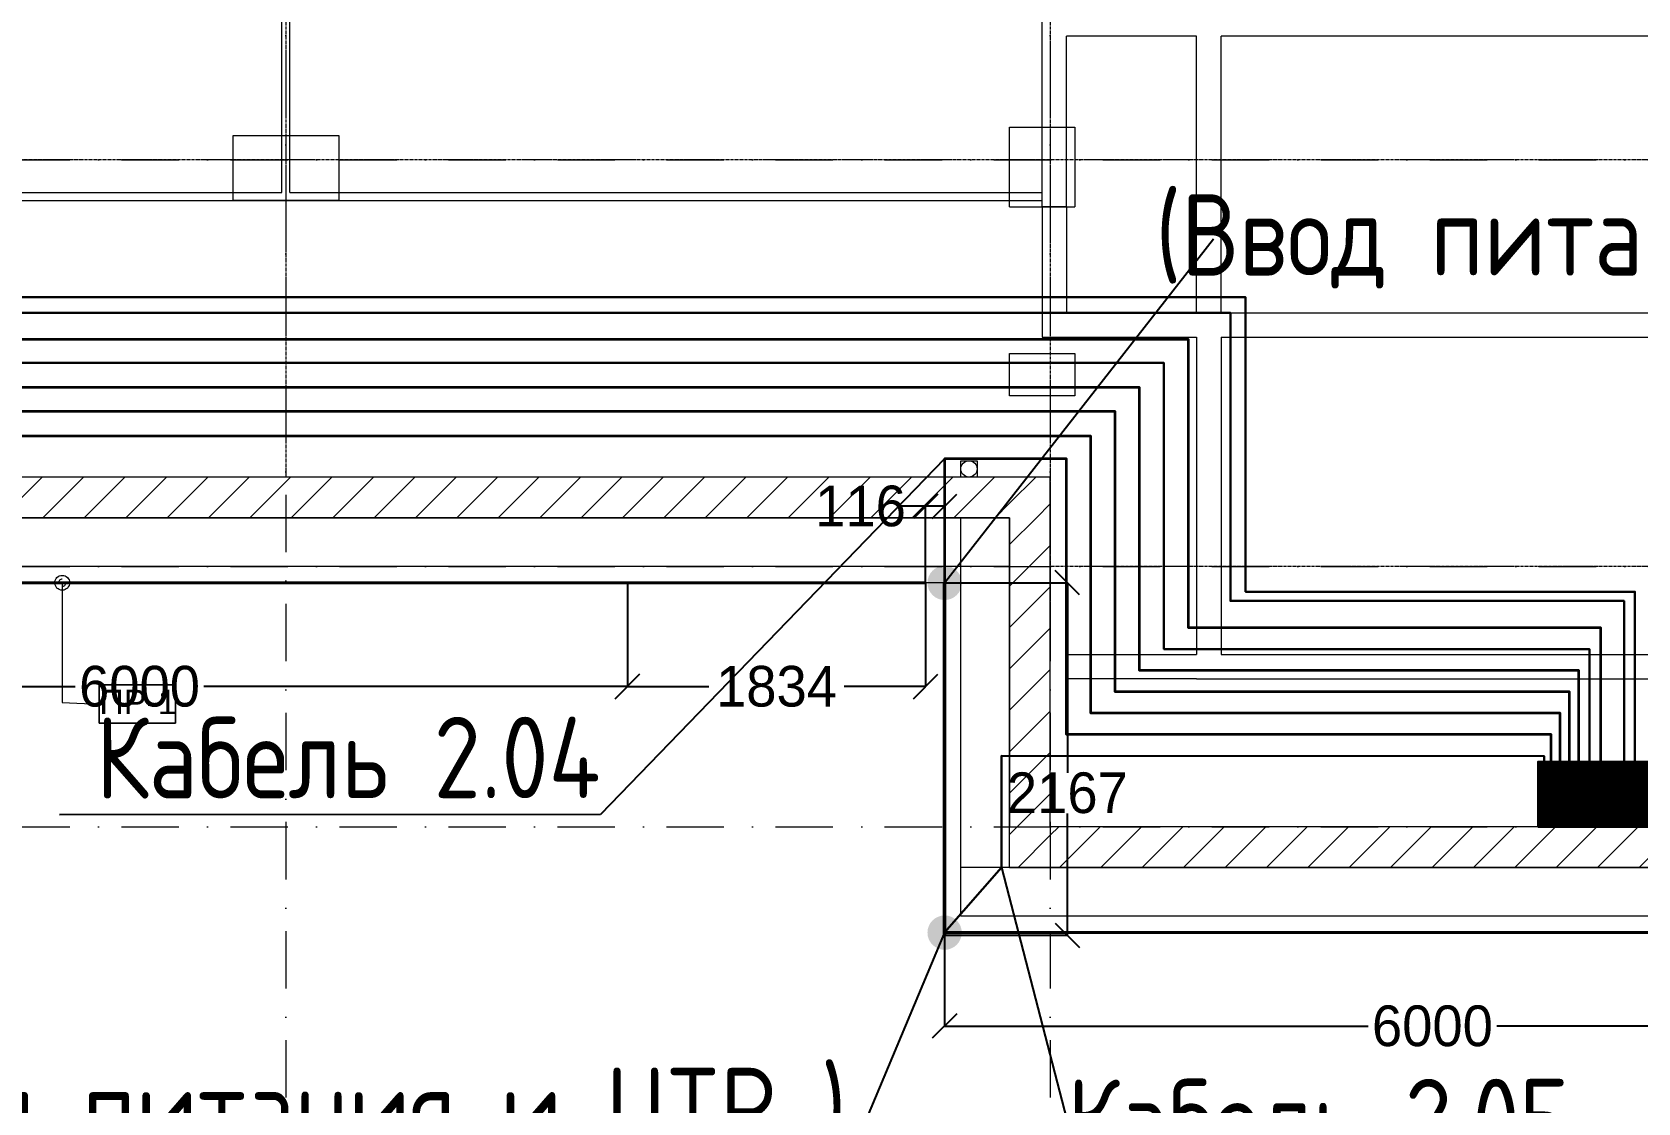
# Model space of a CAD drawing. Header units: millimetres. Extents: x 1499747 to 4230374, y -28481 to 441852.
# Drawn here: x 4008181 to 4018054, y 299615 to 306197 of the extents above; entities that cross this region are included whole.
import ezdxf
from ezdxf import colors
from ezdxf.entities.mleader import LeaderData, LeaderLine
from ezdxf.math import Vec2, Vec3
from ezdxf.xclip import XClip

# ---------------------------------------------------------------- set-up
doc = ezdxf.new("R2010")
doc.units = ezdxf.units.MM
doc.header["$MEASUREMENT"] = 0
doc.header["$XCLIPFRAME"] = 0
doc.set_wipeout_variables(frame=1)
for name, pattern in [('CENTER2', [28.575, 19.05, -3.175, 3.175, -3.175]), ('Dot & Dashed', [670.277762, 352.777767, -176.388884, 0, -141.111112]), ('Wipeout_Contour', [1000, 0, -1000]), ('Штрихпунктирная', [670.277762, 352.777767, -176.388884, 0, -141.111112])]:
    doc.linetypes.add(name, pattern=pattern)
for name, color, linetype in [('0_ANNOT_Dimensions', 7, 'Continuous'), ('13 этаж_25_2D - Общий_Ном._пера__20', 7, 'Continuous'), ('Чертеж и Рисунок', 7, 'Continuous')]:
    doc.layers.add(name, color=color, linetype=linetype)
for name, color, linetype, lineweight in [('13 этаж_25_2D - Общий_Ном._пера__1_Ном._пера__7', 7, 'Continuous', 18), ('13 этаж_25_2D - Общий_Ном._пера__20_Ном._пера__1', 1, 'Continuous', 18), ('13 этаж_25_АР 06.03 custom_70_12 этаж_13_Интерьер - Мебель_Ном._пера__8_Ном._пера__8', 8, 'Continuous', 18), ('13 этаж_25_АР 06.03 custom_70__Оси_Ном._пера__8_Ном._пера__8', 8, 'Continuous', 18), ('13 этаж_25_АР 06.03 custom_70_мет. конструкции_Ном._пера__5_Ном._пера__5', 5, 'Continuous', 18), ('13 этаж_25_АР 06.03 custom_70_парапет 2_Ном._пера__8_Ном._пера__8', 8, 'Continuous', 18), ('13 этаж_25_АР 06.03 custom_70_Подложк_Ном._пера__1_Ном._пера__1', 1, 'Continuous', 18), ('13 этаж_25_АР 06.03 custom_70_Подложк_Ном._пера__8_Ном._пера__8', 8, 'Continuous', 18), ('13 этаж_25_Конструктив - Перекрытия_Ном._пера__1_Ном._пера__7', 7, 'Continuous', 18), ('13 этаж_25_Конструктив - Стены Ненесущие Газоблок_Ном._пера__169_Ном._пера__83', 83, 'Continuous', 18), ('13 этаж_25_Конструктив - Стены Ненесущие Газоблок_Ном._пера__47_Ном._пера__7', 7, 'Continuous', 18), ('13 этаж_25_Парапет_Ном._пера__20_Ном._пера__1', 1, 'Continuous', 18), ('13 этаж_25_Размер - ГКЛ перегородки_Ном._пера__1_Ном._пера__7', 7, 'Continuous', 18), ('13 этаж_25_Ребра Навес_Ном._пера__10_Ном._пера__134', 134, 'Continuous', 18), ('13 этаж_25_Ребра Навес_Ном._пера__1_Ном._пера__7', 7, 'Continuous', 18), ('13 этаж_25_Элемент Модели - Оси_Ном._пера__2_Ном._пера__8', 8, 'Continuous', 18), ('Light', 90, 'Continuous', 50), ('Кабель 2x4mm', 200, 'Continuous', 30), ('Кабель 2х6 mm', 150, 'Continuous', 30), ('ТП', 250, 'Continuous', 30)]:
    doc.layers.add(name, color=color, linetype=linetype, lineweight=lineweight)
doc.styles.add('ISOCPEUR_4', font='isocpeur.ttf', dxfattribs={"width": 0.85, "height": 250})
doc.styles.add('СГЕНЕРИР_СТИЛЬ_2', font='arial.ttf')
doc.dimstyles.get("Standard").update_dxf_attribs({"dimtxt": 0.18, "dimasz": 0.18, "dimexe": 0.18, "dimexo": 0.0625, "dimgap": 0.09, "dimtad": 0, "dimtih": 1, "dimtoh": 1, "dimdec": 4, "dimzin": 0, "dimdsep": 46, "dimtxsty": 'Standard', "dimcen": 0.09, "dimadec": 0, "dimazin": 0, "dimtfac": 1, "dimtdec": 4, "dimtofl": 0, "dimtmove": 0, "dimatfit": 3, "dimfxl": 1, "dimtolj": 1, "dimtzin": 0, "dimarcsym": 0})
pattern_1 = [(45, (1162404.69, 34264.05), (-127.2792, 127.2792), [])]

# ---------------------------------------------------------------- blocks, each defined once
blk = doc.blocks.new('Чертеж_4_25', base_point=(1186000, 29700))
at = {"layer": '13 этаж_25_Конструктив - Стены Ненесущие Газоблок_Ном._пера__169_Ном._пера__83', "linetype": 'Continuous', "true_color": 0xc7c8ca}
h = blk.add_hatch(dxfattribs=at)
h.set_pattern_fill('БЛОКИ_БЕТОННЫЕ_ЭФФЕКТИВН_72', color=9, style=0, pattern_type=2)
h.set_pattern_definition(pattern_1)
h.paths.add_polyline_path([(1169819.7, 32064.1), (1180954.5, 32064.1), (1180954.5, 32314.1), (1169819.7, 32314.1)])
h = blk.add_hatch(dxfattribs=at)
h.set_pattern_fill('БЛОКИ_БЕТОННЫЕ_ЭФФЕКТИВН_72', color=9, style=0, pattern_type=2)
h.set_pattern_definition(pattern_1)
h.paths.add_polyline_path([(1180954.5, 32064.1), (1181204.5, 32314.1), (1180954.5, 32314.1)])
h = blk.add_hatch(dxfattribs=at)
h.set_pattern_fill('БЛОКИ_БЕТОННЫЕ_ЭФФЕКТИВН_72', color=9, style=0, pattern_type=2)
h.set_pattern_definition(pattern_1)
h.paths.add_polyline_path([(1180954.5, 32064.1), (1181204.5, 32064.1), (1181204.5, 32314.1)])
h = blk.add_hatch(dxfattribs=at)
h.set_pattern_fill('БЛОКИ_БЕТОННЫЕ_ЭФФЕКТИВН_72', color=9, style=0, pattern_type=2)
h.set_pattern_definition(pattern_1)
h.paths.add_polyline_path([(1180954.5, 32064.1), (1180954.5, 30164), (1181204.5, 30164), (1181204.5, 32064.1)])
h = blk.add_hatch(dxfattribs=at)
h.set_pattern_fill('БЛОКИ_БЕТОННЫЕ_ЭФФЕКТИВН_72', color=9, style=0, pattern_type=2)
h.set_pattern_definition(pattern_1)
h.paths.add_polyline_path([(1181204.5, 30164), (1180954.5, 30164), (1180954.5, 29914)])
h = blk.add_hatch(dxfattribs=at)
h.set_pattern_fill('БЛОКИ_БЕТОННЫЕ_ЭФФЕКТИВН_72', color=9, style=0, pattern_type=2)
h.set_pattern_definition(pattern_1)
h.paths.add_polyline_path([(1181204.5, 30164), (1180954.5, 29914), (1181204.5, 29914)])
h = blk.add_hatch(dxfattribs=at)
h.set_pattern_fill('БЛОКИ_БЕТОННЫЕ_ЭФФЕКТИВН_72', color=9, style=0, pattern_type=2)
h.set_pattern_definition(pattern_1)
h.paths.add_polyline_path([(1181204.5, 29914), (1199454.5, 29914), (1199454.5, 30164), (1181204.5, 30164)])
at = {"layer": '13 этаж_25_2D - Общий_Ном._пера__1_Ном._пера__7', "color": 9, "linetype": 'Continuous', "true_color": 0xc7c8ca}
blk.add_line((1175129.2, 31664.1), (1175129.2, 31481.7), dxfattribs=at)
at = {"layer": '13 этаж_25_2D - Общий_Ном._пера__1_Ном._пера__7', "color": 9, "linetype": 'Continuous', "true_color": 0xc7c8ca, "flags": 128}
for points in [[(1175129.2, 31686.9, 0.414214), (1175106.4, 31664.1)], [(1175129.2, 31641.3, 0.414214), (1175152, 31664.1)]]:
    blk.add_lwpolyline(points, format="xyb", dxfattribs=at)
at = {"layer": '13 этаж_25_2D - Общий_Ном._пера__1_Ном._пера__7', "color": 9, "linetype": 'Continuous', "true_color": 0xc7c8ca}
blk.add_circle((1175129.2, 31664.1), 45.6, dxfattribs=at)
at = {"layer": '13 этаж_25_АР 06.03 custom_70_12 этаж_13_Интерьер - Мебель_Ном._пера__8_Ном._пера__8', "color": 9, "linetype": 'Continuous', "true_color": 0xc7c8ca, "flags": 128}
for points in [[(1180954.7, 33974.1), (1180954.7, 34464.1), (1181354.9, 34464.1), (1181354.9, 33974.1)], [(1180954.7, 33974.1), (1180954.7, 34464.1), (1181354.9, 34464.1), (1181354.9, 33974.1)], [(1180954.7, 33974.1), (1181354.9, 33974.1)], [(1181354.9, 33074.1), (1181354.9, 32814.1), (1180954.7, 32814.1), (1180954.7, 33074.1)], [(1181354.9, 33074.1), (1181354.9, 32814.1), (1180954.7, 32814.1), (1180954.7, 33074.1)], [(1180954.7, 33074.1), (1181354.9, 33074.1)]]:
    blk.add_lwpolyline(points, dxfattribs=at)
blk.add_lwpolyline([(1176179.7, 34414.1), (1176829.7, 34414.1), (1176829.7, 34014.1), (1176179.7, 34014.1)], close=True, dxfattribs=at)
blk.add_lwpolyline([(1176179.7, 34414.1), (1176829.7, 34414.1), (1176829.7, 34014.1), (1176179.7, 34014.1)], close=True, dxfattribs=at)
at = {"layer": '13 этаж_25_АР 06.03 custom_70__Оси_Ном._пера__8_Ном._пера__8', "color": 9, "linetype": 'CENTER2', "true_color": 0xc7c8ca}
for p, q in [((1176504.7, 47114.1), (1176504.7, 32314.1)), ((1181204.7, 45914.1), (1181204.7, 32314.1)), ((1214204.7, 34264.1), (1169819.7, 34264.1)), ((1181204.7, 32314.1), (1181204.7, 31514.1)), ((1214204.7, 31764.1), (1181204.7, 31764.1)), ((1200104.8, 30164.1), (1181204.7, 30164.1))]:
    blk.add_line(p, q, dxfattribs=at)
at = {"layer": '13 этаж_25_АР 06.03 custom_70_мет. конструкции_Ном._пера__5_Ном._пера__5', "color": 9, "linetype": 'Continuous', "true_color": 0xc7c8ca, "flags": 128}
for points in [[(1176479.7, 34064.1), (1176479.7, 37224.1)], [(1176529.7, 34064.1), (1176529.7, 37224.1)], [(1181154.7, 33974.1), (1181154.7, 37274.1)], [(1181304.7, 33974.1), (1181304.7, 35024.1)], [(1182104.7, 35024.1), (1181304.7, 35024.1)], [(1182104.7, 33324.1), (1182104.7, 35024.1)], [(1182254.7, 33324.1), (1182254.7, 35024.1)], [(1182254.7, 33324.1), (1185654.7, 33324.1), (1185654.7, 35024.1)], [(1185654.7, 33324.1), (1185654.7, 35024.1), (1182254.7, 35024.1)], [(1171529.7, 34064.1), (1176479.7, 34064.1)], [(1176529.7, 34064.1), (1181154.7, 34064.1)], [(1171479.7, 34014.1), (1181154.7, 34014.1)], [(1181304.7, 33974.1), (1181154.7, 33974.1), (1181154.7, 33174.1), (1182104.7, 33174.1)], [(1181304.7, 33974.1), (1181304.7, 33324.1), (1182104.7, 33324.1)], [(1182104.7, 33174.1), (1182104.7, 31224.1)], [(1182254.7, 33174.1), (1182254.7, 31224.1)], [(1182254.7, 33174.1), (1185654.7, 33174.1)], [(1182104.7, 31074.1), (1181304.7, 31074.1), (1181304.7, 31224.1), (1182104.7, 31224.1)], [(1182254.7, 31224.1), (1185654.7, 31224.1)], [(1182104.7, 31074.1), (1198642.4, 31074.1)]]:
    blk.add_lwpolyline(points, dxfattribs=at)
at = {"layer": '13 этаж_25_АР 06.03 custom_70_парапет 2_Ном._пера__8_Ном._пера__8', "color": 9, "linetype": 'Continuous', "true_color": 0xc7c8ca, "flags": 128}
blk.add_lwpolyline([(1199704.5, 30164.1), (1181204.7, 30164.1), (1181204.7, 32314.1), (1169819.7, 32314.1), (1169819.7, 47114.1), (1181154.7, 47114.1), (1181154.7, 46214.1)], dxfattribs=at)
at = {"layer": '13 этаж_25_АР 06.03 custom_70_Подложк_Ном._пера__1_Ном._пера__1', "color": 9, "linetype": 'Continuous', "true_color": 0xc7c8ca}
blk.add_circle((1180704.7, 32364.1), 50, dxfattribs=at)
at = {"layer": '13 этаж_25_АР 06.03 custom_70_Подложк_Ном._пера__8_Ном._пера__8', "color": 9, "linetype": 'Continuous', "true_color": 0xc7c8ca, "flags": 128}
for points in [[(1180654.7, 32314.1), (1180654.7, 32414.1), (1180754.7, 32414.1), (1180754.7, 32314.1)], [(1180754.7, 32314.1), (1180654.7, 32314.1)]]:
    blk.add_lwpolyline(points, dxfattribs=at)
at = {"layer": '13 этаж_25_Конструктив - Перекрытия_Ном._пера__1_Ном._пера__7', "linetype": 'Continuous', "flags": 128}
blk.add_lwpolyline([(1169569.7, 32064.1), (1169569.7, 47364.1), (1181404.7, 47364.1), (1181404.7, 46214.1), (1199704.5, 46214.1), (1199704.5, 29914), (1190354.6, 29914), (1180954.5, 29914), (1180954.5, 32064.1)], close=True, dxfattribs=at)
at = {"layer": '13 этаж_25_Конструктив - Стены Ненесущие Газоблок_Ном._пера__47_Ном._пера__7', "color": 9, "linetype": 'Continuous', "true_color": 0xc7c8ca, "flags": 128}
for points in [[(1180954.5, 32314.1), (1169819.7, 32314.1)], [(1181204.5, 32314.1), (1180954.5, 32314.1)], [(1181204.5, 30164), (1181204.5, 32314.1)], [(1169569.7, 32064.1), (1180954.5, 32064.1)], [(1180954.5, 32064.1), (1180954.5, 30164)], [(1180954.5, 29914), (1180954.5, 30164)], [(1199454.5, 30164), (1181204.5, 30164)], [(1180954.5, 29914), (1199704.5, 29914)]]:
    blk.add_lwpolyline(points, dxfattribs=at)
at = {"layer": '13 этаж_25_Парапет_Ном._пера__20_Ном._пера__1', "color": 9, "linetype": 'Continuous', "true_color": 0xc7c8ca}
for p, q in [((1180954.5, 32064.1), (1171929.7, 32064.1)), ((1180954.5, 29914), (1180954.5, 32064.1)), ((1180554.5, 31664.1), (1171929.7, 31664.1)), ((1180554.5, 29514), (1180554.5, 31664.1)), ((1199854.4, 29914), (1180954.5, 29914)), ((1199454.4, 29514), (1180554.5, 29514))]:
    blk.add_line(p, q, dxfattribs=at)
at = {"layer": '13 этаж_25_Парапет_Ном._пера__20_Ном._пера__1', "color": 9, "linetype": 'Dot & Dashed', "true_color": 0xc7c8ca}
for p, q in [((1180954.5, 32064.1), (1171929.7, 32064.1)), ((1180954.5, 29914), (1180954.5, 32064.1)), ((1199854.4, 29914), (1180954.5, 29914))]:
    blk.add_line(p, q, dxfattribs=at)
at = {"layer": '13 этаж_25_Размер - ГКЛ перегородки_Ном._пера__1_Ном._пера__7', "color": 9, "linetype": 'Continuous', "true_color": 0xc7c8ca}
blk.add_line((1180254.5, 31664.1), (1168512, 31664.1), dxfattribs=at)
at = {"layer": '13 этаж_25_Ребра Навес_Ном._пера__10_Ном._пера__134', "color": 9, "linetype": 'Dot & Dashed', "true_color": 0xc7c8ca}
for p, q in [((1180804.5, 32064.1), (1169300.3, 32064.1)), ((1180954.2, 32064.1), (1169450, 32064.1)), ((1180954.2, 32064.1), (1169450, 32064.1)), ((1180954.3, 32064.1), (1169450.1, 32064.1)), ((1180954.3, 32064.1), (1169450.1, 32064.1)), ((1180954.4, 32064.1), (1169450.2, 32064.1)), ((1180954.4, 32064.1), (1169450.2, 32064.1)), ((1180954.5, 32064.1), (1169450.3, 32064.1)), ((1180954.5, 32064.1), (1169450.3, 32064.1)), ((1180954.2, 29914), (1180954.2, 32064.1)), ((1180954.2, 29914), (1180954.2, 32064.1)), ((1180954.3, 29914), (1180954.3, 32064.1)), ((1180954.3, 29914), (1180954.3, 32064.1)), ((1180954.4, 29914), (1180954.4, 32064.1)), ((1180954.4, 29914), (1180954.4, 32064.1)), ((1180954.5, 29914), (1180954.5, 32064.1)), ((1180954.5, 29914), (1180954.5, 32064.1)), ((1180954.5, 29914), (1180954.5, 32064.1)), ((1199854.1, 29914), (1180804.5, 29914)), ((1199854.1, 29914), (1180954.2, 29914)), ((1199854.2, 29914), (1180954.3, 29914)), ((1199854.2, 29914), (1180954.3, 29914)), ((1199854.3, 29914), (1180954.4, 29914)), ((1199854.3, 29914), (1180954.4, 29914)), ((1199854.4, 29914), (1180954.5, 29914)), ((1199854.4, 29914), (1180954.5, 29914)), ((1199854.4, 29914), (1180954.5, 29914))]:
    blk.add_line(p, q, dxfattribs=at)
at = {"layer": '13 этаж_25_Ребра Навес_Ном._пера__1_Ном._пера__7', "color": 9, "linetype": 'Continuous', "true_color": 0xc7c8ca}
for p, q in [((1180954.2, 32064.1), (1169450, 32064.1)), ((1180954.2, 32064.1), (1169450, 32064.1)), ((1180954.3, 32064.1), (1169450.1, 32064.1)), ((1180954.3, 32064.1), (1169450.1, 32064.1)), ((1180954.4, 32064.1), (1169450.2, 32064.1)), ((1180954.4, 32064.1), (1169450.2, 32064.1)), ((1180954.5, 32064.1), (1169450.3, 32064.1)), ((1180954.5, 32064.1), (1169450.3, 32064.1)), ((1180654.3, 29614), (1180654.3, 32064.1)), ((1180954.3, 32064.1), (1180654.3, 32064.1)), ((1180654.5, 29614), (1180654.5, 32064.1)), ((1180954.5, 32064.1), (1180654.5, 32064.1)), ((1180654.5, 29614), (1180654.5, 32064.1)), ((1180954.5, 32064.1), (1180654.5, 32064.1)), ((1180654.5, 29614), (1180654.5, 32064.1)), ((1180954.5, 32064.1), (1180654.5, 32064.1)), ((1180954.2, 32064.1), (1180954.2, 31764.1)), ((1180954.2, 32064.1), (1180954.2, 31764.1)), ((1180954.3, 32064.1), (1180954.3, 31764.1)), ((1180954.3, 29914), (1180954.3, 32064.1)), ((1180954.3, 32064.1), (1180954.3, 31764.1)), ((1180954.4, 29914), (1180954.4, 32064.1)), ((1180954.4, 32064.1), (1180954.4, 31764.1)), ((1180954.5, 32064.1), (1180954.5, 31764.1)), ((1180954.5, 32064.1), (1180954.5, 31764.1)), ((1180954.5, 29914), (1180954.5, 32064.1)), ((1180954.5, 29914), (1180954.5, 32064.1)), ((1180954.5, 29914), (1180954.5, 32064.1)), ((1180954.2, 31764.1), (1169450, 31764.1)), ((1180954.2, 31764.1), (1169450, 31764.1)), ((1180654.2, 31764.1), (1169450.1, 31764.1)), ((1180954.3, 31764.1), (1169450.1, 31764.1)), ((1180654.4, 31764.1), (1169450.2, 31764.1)), ((1180954.4, 31764.1), (1169450.2, 31764.1)), ((1180654.3, 31764.1), (1169450.3, 31764.1)), ((1180654.4, 31764.1), (1169450.3, 31764.1)), ((1180654.2, 29614), (1180654.2, 31764.1)), ((1180654.3, 29614), (1180654.3, 31764.1)), ((1180654.4, 29614), (1180654.4, 31764.1)), ((1180654.4, 29614), (1180654.4, 31764.1)), ((1180954.2, 29914), (1180954.2, 31764.1)), ((1180954.3, 29914), (1180954.3, 31764.1)), ((1180954.5, 31764.1), (1180954.3, 31764.1)), ((1180954.4, 29914), (1180954.4, 31764.1)), ((1180654.2, 29914), (1180654.2, 31664.1)), ((1180954.2, 31664.1), (1180654.2, 31664.1)), ((1180954.2, 29914), (1180954.2, 31664.1)), ((1180804.5, 29914), (1180654.2, 29914)), ((1199854.1, 29914), (1180954.2, 29914)), ((1199854.2, 29914), (1180954.3, 29914)), ((1199854.2, 29914), (1180954.3, 29914)), ((1199854.3, 29914), (1180954.4, 29914)), ((1199854.3, 29914), (1180954.4, 29914)), ((1199854.4, 29914), (1180954.5, 29914)), ((1199854.4, 29914), (1180954.5, 29914)), ((1199854.4, 29914), (1180954.5, 29914)), ((1199554.1, 29614), (1180654.2, 29614)), ((1199554.2, 29614), (1180654.3, 29614)), ((1199554.2, 29614), (1180654.3, 29614)), ((1199554.3, 29614), (1180654.4, 29614)), ((1199554.3, 29614), (1180654.4, 29614)), ((1199554.4, 29614), (1180654.5, 29614)), ((1199554.4, 29614), (1180654.5, 29614)), ((1199554.4, 29614), (1180654.5, 29614))]:
    blk.add_line(p, q, dxfattribs=at)
at = {"layer": '13 этаж_25_Элемент Модели - Оси_Ном._пера__2_Ном._пера__8', "linetype": 'Штрихпунктирная'}
for p, q in [((1176504.7, 48964.1), (1176504.7, 14064.1)), ((1181204.7, 48964.1), (1181204.7, 14064.1)), ((1159404.7, 34264.1), (1216204.7, 34264.1)), ((1159404.7, 31764.1), (1216204.7, 31764.1)), ((1159404.7, 30164.1), (1216204.7, 30164.1))]:
    blk.add_line(p, q, dxfattribs=at)
at = {"color": 9, "linetype": 'Wipeout_Contour', "ltscale": 4703991.342843842, "true_color": 0xc7c8ca}
blk.add_wipeout([(1175357.3, 31036.4), (1175357.3, 30800.6), (1175825.3, 30800.6), (1175825.3, 31036.4)], dxfattribs=at).dxf.layer = '13 этаж_25_2D - Общий_Ном._пера__20'
at = {"layer": '13 этаж_25_2D - Общий_Ном._пера__1_Ном._пера__7', "color": 9, "linetype": 'Continuous', "true_color": 0xc7c8ca, "flags": 128}
blk.add_lwpolyline([(1175129.2, 31664.1), (1175129.2, 30927.1), (1175357.3, 30918.5)], dxfattribs=at)
blk.add_lwpolyline([(1175357.3, 31036.4), (1175825.3, 31036.4), (1175825.3, 30800.6), (1175357.3, 30800.6)], close=True, dxfattribs=at)
at = {"layer": '13 этаж_25_2D - Общий_Ном._пера__20_Ном._пера__1', "color": 9, "linetype": 'Continuous', "true_color": 0xc7c8ca}
for p, q in [((1175357.3, 31036.4), (1175357.3, 30800.6)), ((1175825.3, 31036.4), (1175357.3, 31036.4)), ((1175825.3, 30800.6), (1175825.3, 31036.4)), ((1175357.3, 30800.6), (1175825.3, 30800.6))]:
    blk.add_line(p, q, dxfattribs=at)
at = {"layer": '13 этаж_25_2D - Общий_Ном._пера__20_Ном._пера__1', "color": 9, "linetype": 'Continuous', "true_color": 0xc7c8ca, "insert": (1175357.3, 30931.4), "char_height": 150, "attachment_point": 4, "style": 'СГЕНЕРИР_СТИЛЬ_2'}
blk.add_mtext('\\A1;{\\pql;\\fArial|b0|i0|c204|p0;\\W1.000000;ПР-1}', dxfattribs=at)
blk = doc.blocks.new('_Oblique')
at = {"color": 0, "linetype": 'ByBlock', "lineweight": -2}
blk.add_line((-0.5, -0.5), (0.5, 0.5), dxfattribs=at)
blk = doc.blocks.new('*D803')
at = {"layer": '0_ANNOT_Dimensions', "color": 0, "lineweight": -2, "transparency": 16777216}
for p, q in [((4005841.2, 302811.9), (4005841.2, 302174.3)), ((4011841.2, 302811.9), (4011841.2, 302174.3)), ((4005841.2, 302174.4), (4008445.3, 302174.4)), ((4011841.2, 302174.4), (4009237.1, 302174.4))]:
    blk.add_line(p, q, dxfattribs=at)
at = {"layer": 'Defpoints', "color": 0, "lineweight": 30, "transparency": 16777216}
for p in [(4005841.2, 302812), (4011841.2, 302812), (4011841.2, 302174.4)]:
    blk.add_point(p, dxfattribs=at)
at = {"layer": '0_ANNOT_Dimensions', "color": 0, "lineweight": -2, "transparency": 16777216, "xscale": 150, "yscale": 150, "zscale": 150, "rotation": 180}
blk.add_blockref('_Oblique', (4005841.2, 302174.4), dxfattribs=at)
at = {"layer": '0_ANNOT_Dimensions', "color": 0, "lineweight": -2, "transparency": 16777216, "xscale": 150, "yscale": 150, "zscale": 150}
blk.add_blockref('_Oblique', (4011841.2, 302174.4), dxfattribs=at)
at = {"layer": '0_ANNOT_Dimensions', "color": 0, "lineweight": 25, "transparency": 16777216, "insert": (4008841.2, 302174.4), "char_height": 250, "attachment_point": 5}
blk.add_mtext('\\A1;6000', dxfattribs=at)
blk = doc.blocks.new('*D752')
at = {"layer": '0_ANNOT_Dimensions', "color": 0, "lineweight": -2, "transparency": 16777216}
for p, q in [((4011841.2, 302811.8), (4011841.2, 302174.1)), ((4013674.9, 302811.8), (4013674.9, 302174.1)), ((4011841.2, 302174.3), (4012341.3, 302174.3)), ((4013674.9, 302174.3), (4013174.8, 302174.3))]:
    blk.add_line(p, q, dxfattribs=at)
at = {"layer": 'Defpoints', "color": 0, "lineweight": 30, "transparency": 16777216}
for p in [(4011841.2, 302811.9), (4013674.9, 302811.9), (4013674.9, 302174.3)]:
    blk.add_point(p, dxfattribs=at)
at = {"layer": '0_ANNOT_Dimensions', "color": 0, "lineweight": -2, "transparency": 16777216, "xscale": 150, "yscale": 150, "zscale": 150, "rotation": 180}
blk.add_blockref('_Oblique', (4011841.2, 302174.3), dxfattribs=at)
at = {"layer": '0_ANNOT_Dimensions', "color": 0, "lineweight": -2, "transparency": 16777216, "xscale": 150, "yscale": 150, "zscale": 150}
blk.add_blockref('_Oblique', (4013674.9, 302174.3), dxfattribs=at)
at = {"layer": '0_ANNOT_Dimensions', "color": 0, "lineweight": 25, "transparency": 16777216, "insert": (4012758, 302174.3), "char_height": 250, "attachment_point": 5}
blk.add_mtext('\\A1;1834', dxfattribs=at)
blk = doc.blocks.new('*D871')
at = {"layer": '0_ANNOT_Dimensions', "color": 0, "lineweight": -2, "transparency": 16777216}
for p, q in [((4013674.9, 303282.5), (4013524.9, 303282.5)), ((4013674.9, 302812), (4013674.9, 303282.7)), ((4013791, 303282.5), (4013674.9, 303282.5)), ((4013791, 302812.1), (4013791, 303282.7))]:
    blk.add_line(p, q, dxfattribs=at)
at = {"layer": 'Defpoints', "color": 0, "lineweight": 30, "transparency": 16777216}
for p in [(4013674.9, 303282.5), (4013674.9, 302812), (4013791, 302812)]:
    blk.add_point(p, dxfattribs=at)
at = {"layer": '0_ANNOT_Dimensions', "color": 0, "lineweight": -2, "transparency": 16777216, "xscale": 150, "yscale": 150, "zscale": 150, "rotation": 180}
blk.add_blockref('_Oblique', (4013674.9, 303282.5), dxfattribs=at)
at = {"layer": '0_ANNOT_Dimensions', "color": 0, "lineweight": -2, "transparency": 16777216, "xscale": 150, "yscale": 150, "zscale": 150}
blk.add_blockref('_Oblique', (4013791, 303282.5), dxfattribs=at)
at = {"layer": '0_ANNOT_Dimensions', "color": 0, "lineweight": 25, "transparency": 16777216, "insert": (4013274.8, 303282.5), "char_height": 250, "attachment_point": 5}
blk.add_mtext('\\A1;116', dxfattribs=at)
blk = doc.blocks.new('*D753')
at = {"layer": '0_ANNOT_Dimensions', "color": 0, "lineweight": -2, "transparency": 16777216}
for p, q in [((4013791.1, 302812), (4014546.7, 302812)), ((4014546.5, 302812), (4014546.5, 301644.5)), ((4014546.5, 300644.9), (4014546.5, 301394.3)), ((4013791.1, 300644.9), (4014546.7, 300644.9))]:
    blk.add_line(p, q, dxfattribs=at)
at = {"layer": 'Defpoints', "color": 0, "lineweight": 30, "transparency": 16777216}
for p in [(4013791, 302812), (4013791, 300644.9), (4014546.5, 300644.9)]:
    blk.add_point(p, dxfattribs=at)
at = {"layer": '0_ANNOT_Dimensions', "color": 0, "lineweight": -2, "transparency": 16777216, "xscale": 150, "yscale": 150, "zscale": 150}
for p, rotation in [((4014546.5, 302812), 90), ((4014546.5, 300644.9), 270)]:
    blk.add_blockref('_Oblique', p, dxfattribs=dict(at, rotation=rotation))
at = {"layer": '0_ANNOT_Dimensions', "color": 0, "lineweight": 25, "transparency": 16777216, "insert": (4014546.5, 301519.4), "char_height": 250, "attachment_point": 5}
blk.add_mtext('\\A1;2167', dxfattribs=at)
blk = doc.blocks.new('*D754')
at = {"layer": '0_ANNOT_Dimensions', "color": 0, "lineweight": -2, "transparency": 16777216}
for p, q in [((4013791, 300661.9), (4013791, 300086.6)), ((4019791, 300661.9), (4019791, 300086.6)), ((4013791, 300086.8), (4016395.1, 300086.8)), ((4019791, 300086.8), (4017186.9, 300086.8))]:
    blk.add_line(p, q, dxfattribs=at)
at = {"layer": 'Defpoints', "color": 0, "lineweight": 30, "transparency": 16777216}
for p in [(4013791, 300662), (4019791, 300662), (4019791, 300086.8)]:
    blk.add_point(p, dxfattribs=at)
at = {"layer": '0_ANNOT_Dimensions', "color": 0, "lineweight": -2, "transparency": 16777216, "xscale": 150, "yscale": 150, "zscale": 150, "rotation": 180}
blk.add_blockref('_Oblique', (4013791, 300086.8), dxfattribs=at)
at = {"layer": '0_ANNOT_Dimensions', "color": 0, "lineweight": -2, "transparency": 16777216, "xscale": 150, "yscale": 150, "zscale": 150}
blk.add_blockref('_Oblique', (4019791, 300086.8), dxfattribs=at)
at = {"layer": '0_ANNOT_Dimensions', "color": 0, "lineweight": 25, "transparency": 16777216, "insert": (4016791, 300086.8), "char_height": 250, "attachment_point": 5}
blk.add_mtext('\\A1;6000', dxfattribs=at)

msp = doc.modelspace()

# ---------------------------------------------------------------- block references
at = {"layer": 'Чертеж и Рисунок', "linetype": 'Continuous'}
ref = msp.add_blockref('Чертеж_4_25', (4019236.496, 300847.94317), dxfattribs=at)
XClip(ref).set_block_clipping_path([(1144000, 0), (1228000, 59400.0000000006)])

# ---------------------------------------------------------------- next in the draw order: hatches: boundary and pattern name
at = {"layer": 'Кабель 2x4mm', "lineweight": 30, "true_color": 0xcd2027}
h = msp.add_hatch(color=242, dxfattribs=at)
h.dxf.hatch_style = 1
h.paths.add_polyline_path([(4013897.21766, 302811.32546, 1), (4013686.11279, 302811.32546, 1)])
h = msp.add_hatch(color=242, dxfattribs=at)
h.dxf.hatch_style = 1
h.paths.add_polyline_path([(4013897.21766, 300661.32453, 1), (4013686.11279, 300661.32453, 1)])
at = {"layer": 'Кабель 2х6 mm', "lineweight": 30, "true_color": 0x000000}
h = msp.add_hatch(dxfattribs=at)
h.set_pattern_fill('ANSI31', color=18)
h.set_pattern_definition([(45, (1636328.49954, 166604.92049), (-0.088388347648, 0.088388347648), [])])
h.paths.add_polyline_path([(4018241.01176, 301711.99394), (4017441.01176, 301711.99394), (4017441.01176, 301311.99394), (4018241.01176, 301311.99394)])

# ---------------------------------------------------------------- next in the draw order: linework, layer by layer
at = {"layer": 'Light', "color": 219, "true_color": 0x642165}
msp.add_lwpolyline([(4013791.01176, 302811.99394), (4013791.01176, 300644.89394)], dxfattribs=at)
at = {"layer": 'Кабель 2x4mm', "lineweight": 35}
for points in [[(4017825.96531, 301711.99394), (4017825.96531, 302534.21769), (4015291.11063, 302534.21769), (4015291.11063, 304306.97838), (4003320.58372, 304306.97838), (4003320.58372, 318262.06263), (4007243.11526, 318262.06263), (4007243.11526, 318860.6988)], [(4017691.85326, 301711.99394), (4017691.85326, 302273.19584), (4014990.05141, 302273.19584), (4014990.05141, 304012.51411), (4003056.18613, 304012.51411), (4003056.18613, 317835.78518), (4002756.11063, 317835.61241)], [(4017634.3172, 301711.99394), (4017634.3172, 302141.94087), (4014840.17777, 302141.94087), (4014840.17777, 303864.34296), (4002758.80831, 303864.34296), (4002753.41294, 304685.6988)], [(4017575.65124, 301711.99394), (4017575.65124, 302009.73689), (4014690.32683, 302009.73689), (4014690.32683, 303713.78302), (4003039.46182, 303713.78302), (4003039.46182, 303006.41132), (3993880.75212, 303006.41132), (3993841.18613, 302811.99394)], [(4017521.60402, 301711.99394), (4017521.60402, 301879.55682), (4014541.4293, 301879.55682), (4014541.4293, 303573.74118), (4013791.27732, 303573.74118), (4013790.7462, 302810.6988)]]:
    msp.add_lwpolyline(points, dxfattribs=at)
at = {"layer": 'Кабель 2x4mm', "lineweight": 30}
for points in [[(4018036.13794, 301711.99394), (4018036.13794, 302757.08784), (4015642.05082, 302757.08784), (4015642.05082, 304567.17883), (4003613.62153, 304567.17883), (4003643.42344, 311461.99394), (4002685.96351, 311461.99394)], [(4017969.93926, 301711.99394), (4017969.93926, 302700.52013), (4015548.72183, 302700.52013), (4015548.72183, 304472.05318), (4003482.14605, 304472.05318), (4003482.14605, 303583.95571), (4002685.96351, 303583.95571)], [(4017478.94507, 301711.99394), (4017478.94507, 301745.40891), (4014141.11063, 301747.15341), (4014141.11063, 301061.99211), (4013791.01176, 300661.99301)]]:
    msp.add_lwpolyline(points, dxfattribs=at)
at = {"layer": 'Кабель 2х6 mm', "lineweight": 30}
msp.add_lwpolyline([(4017756.4562, 301711.99394), (4017756.4562, 302404.44758), (4015140.03098, 302404.44758), (4015140.03098, 304163.22834), (4003187.31044, 304163.22834), (4003187.31044, 318687.39342), (3994057.6297, 318687.39342), (3993841.18613, 318860.6988)], dxfattribs=at)
at = {"layer": 'Кабель 2х6 mm', "color": 116, "lineweight": 40, "true_color": 0x136734}
msp.add_lwpolyline([(4005841.18613, 302811.99394), (4011841.18613, 302811.99394)], dxfattribs=at)
at = {"layer": 'Кабель 2х6 mm', "color": 85, "lineweight": 40, "true_color": 0x58ba48}
msp.add_lwpolyline([(4011841.18613, 302811.86324), (4013674.88612, 302811.98615)], dxfattribs=at)
at = {"layer": 'Кабель 2х6 mm', "color": 18, "lineweight": 30, "true_color": 0x000000}
msp.add_lwpolyline([(4018241.01176, 301311.99394), (4018241.01176, 301711.99394), (4017441.01176, 301711.99394), (4017441.01176, 301311.99394)], close=True, dxfattribs=at)
at = {"layer": 'Кабель 2х6 mm', "color": 32, "lineweight": 40, "true_color": 0xcd6928}
msp.add_lwpolyline([(4013791.01176, 300661.99301), (4019791.01176, 300661.99301)], dxfattribs=at)

# ---------------------------------------------------------------- next in the draw order: dimensions: what is measured, and where the dimension line sits
at = {"layer": '0_ANNOT_Dimensions', "color": 244, "lineweight": 25, "true_color": 0x991b1e}
dim = msp.add_linear_dim(base=(4013674.88612, 303282.49884), p1=(4013791.01176, 302811.99394), p2=(4013674.88612, 302811.98615), dimstyle='Standard', override={"dimtxt": 250, "dimasz": 150, "dimdec": 0, "dimblk1": 'Oblique', "dimblk2": 'Oblique', "dimsah": 1}, dxfattribs=at)
dim.commit()
dim.dimension.update_dxf_attribs({"geometry": '*D871', "text_midpoint": (4013274.79612, 303282.49884), "dimtype": 160})
at = {"layer": '0_ANNOT_Dimensions', "lineweight": 25}
dim = msp.add_linear_dim(base=(4014546.51959, 300644.89394), p1=(4013791.01176, 302811.99394), p2=(4013791.01176, 300644.89394), angle=90, dimstyle='Standard', override={"dimtxt": 250, "dimasz": 150, "dimdec": 0, "dimblk1": 'Oblique', "dimblk2": 'Oblique', "dimsah": 1}, dxfattribs=at)
dim.commit()
dim.dimension.update_dxf_attribs({"geometry": '*D753', "text_midpoint": (4014546.51959, 301519.36262), "dimtype": 160})
for base, p1, p2, picture, middle in [((4011841.18613, 302174.43157), (4005841.18613, 302811.99394), (4011841.18613, 302811.99394), '*D803', (4008841.18613, 302174.43157)), ((4013674.88612, 302174.30088), (4011841.18613, 302811.86324), (4013674.88612, 302811.86324), '*D752', (4012758.03612, 302174.30088)), ((4019791.01176, 300086.77445), (4013791.01176, 300661.99301), (4019791.01176, 300661.99301), '*D754', (4016791.01176, 300086.77445))]:
    dim = msp.add_linear_dim(base=base, p1=p1, p2=p2, dimstyle='Standard', override={"dimtxt": 250, "dimasz": 150, "dimdec": 0, "dimblk1": 'Oblique', "dimblk2": 'Oblique', "dimsah": 1}, dxfattribs=at)
    dim.commit()
    dim.dimension.update_dxf_attribs({"geometry": picture, "text_midpoint": middle})

# ---------------------------------------------------------------- next in the draw order: leaders
at = {"layer": 'ТП', "lineweight": 30}
ml = msp.add_multileader_mtext('Standard', dxfattribs=at)
ml.set_content('(Ввод питания и UTP )', color=256, style='ISOCPEUR_4')
ml.set_leader_properties()
ml.build(insert=Vec2(0, 0))
ml.multileader.update_dxf_attribs({"text_right_attachment_type": 6, "dogleg_length": 0.00000000013, "arrow_head_size": 0.18})
ctx = ml.context
ctx.base_point, ctx.char_height, ctx.arrow_head_size, ctx.landing_gap_size, ctx.plane_origin = Vec3(4015444.96847, 304925.47989), 500, 0.18, 0.09, Vec3(4023496.57972, 312668.94108)
ctx.right_attachment, ctx.text_align_type = 6, 2
notes = []
notes.append((ctx, [(0, (1, 1, 0), (4015444.96847, 304925.47989), (1, 0), 0.00000000013, [(0, [(4013791.01176, 302811.99394)], 0, [])])]))
ctx.mtext.insert, ctx.mtext.alignment, ctx.mtext.flow_direction = Vec3(4021480.05847, 305200.47989), 3, 5
ml = msp.add_multileader_mtext('Standard', dxfattribs=at)
ml.set_content('Кабель 2.04', color=256, style='ISOCPEUR_4')
ml.set_leader_properties()
ml.build(insert=Vec2(0, 0))
ml.multileader.update_dxf_attribs({"text_right_attachment_type": 6, "dogleg_length": 0.36, "arrow_head_size": 0.18})
ctx = ml.context
ctx.base_point, ctx.char_height, ctx.arrow_head_size, ctx.landing_gap_size, ctx.plane_origin, ctx.plane_x_axis, ctx.plane_y_axis = Vec3(4008573.45798, 301736.25999), 500, 0.18, 0.09, Vec3(4018122.45851, 299786.97624), Vec3(0.9999997664, 0.0006834744), Vec3(-0.0006834744, 0.9999997664)
ctx.right_attachment, ctx.text_align_type = 6, 2
notes.append((ctx, [(1, (1, 1, 0), (4011676.37647, 301388.38067), (-0.9999997664, -0.0006834744), 0.00000000013, [(0, [(4013791.27732, 303573.74118)], 0, [])])]))
ctx.mtext.insert, ctx.mtext.text_direction, ctx.mtext.rotation, ctx.mtext.width, ctx.mtext.alignment, ctx.mtext.flow_direction = Vec3(4011675.87638, 301988.38047), Vec3(0.9999997664, 0.0006834744), 0.0006834744, 3333.2408404, 3, 5
ml = msp.add_multileader_mtext('Standard', dxfattribs=at)
ml.set_content('Кабель 2.05', color=256, style='ISOCPEUR_4')
ml.set_leader_properties()
ml.build(insert=Vec2(0, 0))
ml.multileader.update_dxf_attribs({"text_right_attachment_type": 6, "dogleg_length": 0.36, "arrow_head_size": 0.18})
ctx = ml.context
ctx.base_point, ctx.char_height, ctx.arrow_head_size, ctx.landing_gap_size, ctx.plane_origin, ctx.plane_x_axis, ctx.plane_y_axis = Vec3(4014543.82495, 299510.98117), 500, 0.18, 0.09, Vec3(4025229.29806, 297057.17181), Vec3(0.9999997664, 0.0006834744), Vec3(-0.0006834744, 0.9999997664)
ctx.right_attachment = 6
notes.append((ctx, [(0, (1, 1, 0), (4014543.82495, 299510.98117), (0.9999997664, 0.0006834744), 0.00000000013, [(0, [(4014141.11063, 301061.99211)], 0, [])])]))
ctx.mtext.insert, ctx.mtext.text_direction, ctx.mtext.rotation, ctx.mtext.width, ctx.mtext.flow_direction = Vec3(4014543.74408, 299760.98117), Vec3(0.9999997664, 0.0006834744), 0.0006834744, 3333.2408404, 5
ml = msp.add_multileader_mtext('Standard', dxfattribs=at)
ml.set_content('(Ввод питания и UTP )', color=256, style='ISOCPEUR_4')
ml.set_leader_properties()
ml.build(insert=Vec2(0, 0))
ml.multileader.update_dxf_attribs({"text_right_attachment_type": 6, "dogleg_length": 0.00000000013, "arrow_head_size": 0.18})
ctx = ml.context
ctx.base_point, ctx.char_height, ctx.arrow_head_size, ctx.landing_gap_size, ctx.plane_origin = Vec3(4007155.06168, 299555.26833), 500, 0.18, 0.09, Vec3(4018428.15973, 303416.45759)
ctx.right_attachment, ctx.text_align_type = 6, 2
notes.append((ctx, [(1, (1, 1, 0), (4013190.24168, 299230.26833), (-1, 0), 0.00000000013, [(0, [(4013791.01176, 300661.99301)], 0, [])])]))
ctx.mtext.insert, ctx.mtext.alignment, ctx.mtext.flow_direction = Vec3(4013190.15168, 299830.26833), 3, 5
for ctx, leaders in notes:
    for number, flags, end, landing, length, lines in leaders:
        leader = LeaderData()
        leader.index, (leader.has_last_leader_line, leader.has_dogleg_vector, leader.attachment_direction) = number, flags
        leader.last_leader_point, leader.dogleg_vector, leader.dogleg_length = Vec3(end), Vec3(landing), length
        for number, points, colour, breaks in lines:
            line = LeaderLine()
            line.index, line.vertices, line.color, line.breaks = number, Vec3.list(points), colors.encode_raw_color(colour), breaks
            leader.lines.append(line)
        ctx.leaders.append(leader)

doc.saveas('drawing.dxf')
